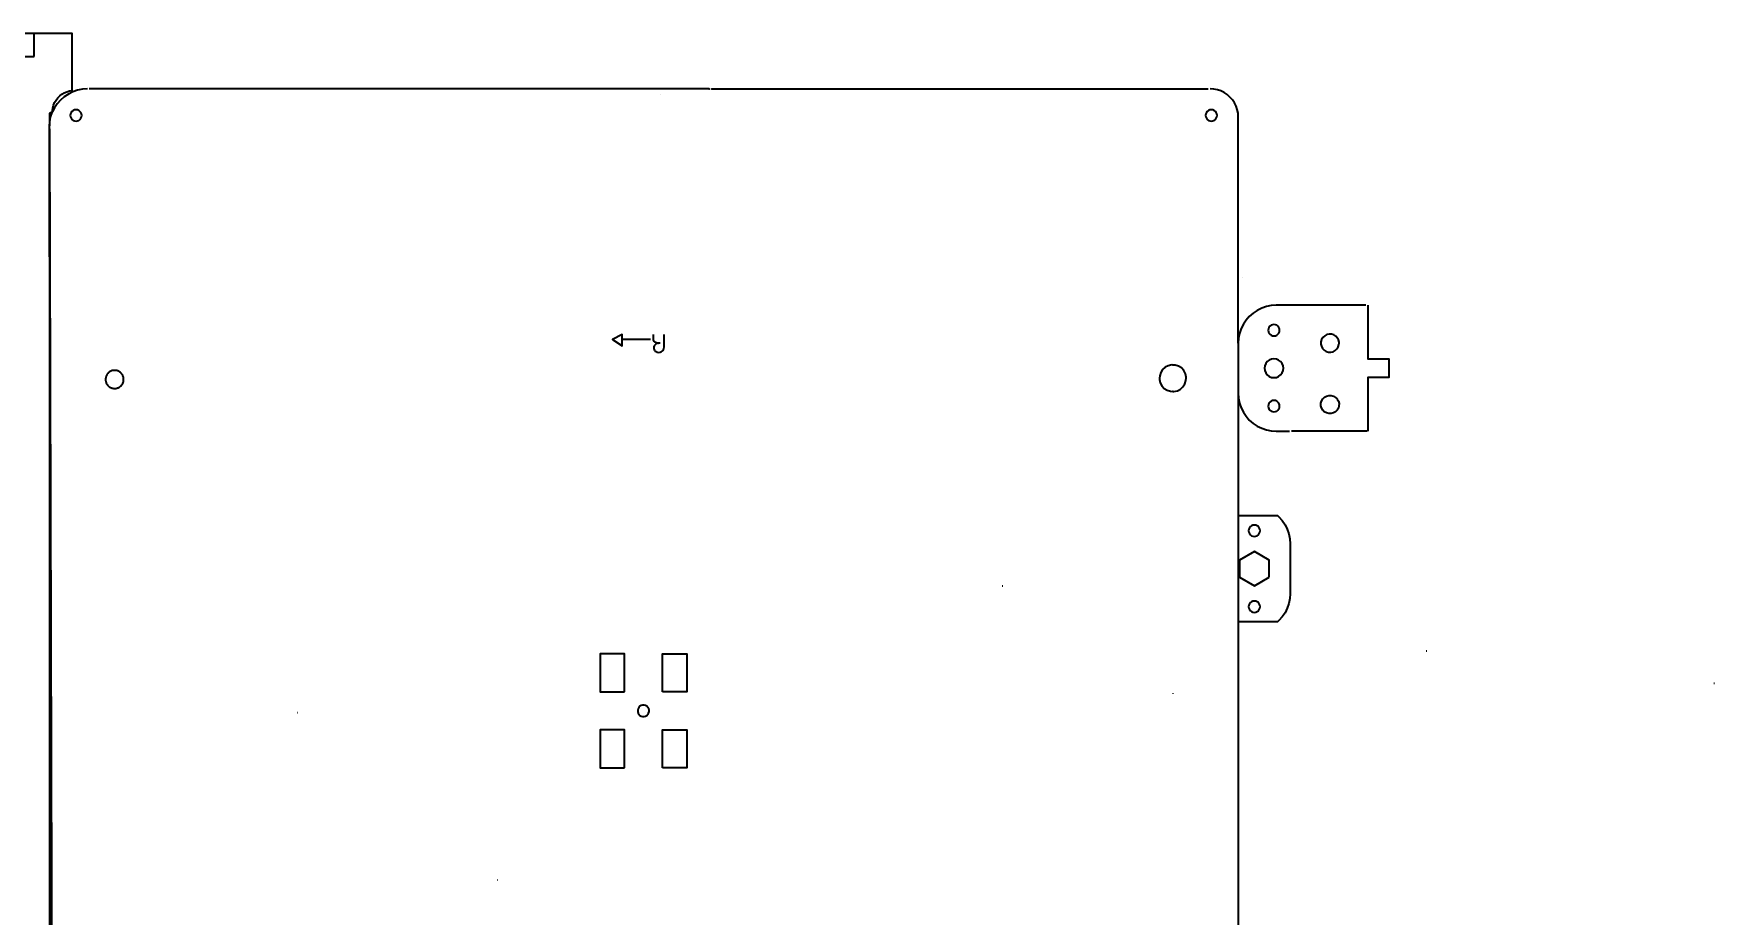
# Model space of a CAD drawing. Extents: x 0 to 1340, y 0 to 600.
# Drawn here: x 803.8 to 1246.5, y 367.4 to 599.8 of the extents above; entities that cross this region are included whole.
import ezdxf

# ---------------------------------------------------------------- set-up
doc = ezdxf.new("R2010")
doc.units = 0
doc.header["$MEASUREMENT"] = 0
doc.layers.add('LAY001', color=7, linetype='Continuous')

msp = doc.modelspace()

# ---------------------------------------------------------------- linework, layer by layer
at = {"layer": 'LAY001', "color": 7, "lineweight": 35, "flags": 128}
for points in [[(803.975, 593.825), (803.975, 599.825), (759.475, 599.825), (759.475, 593.825)], [(808.05, 576.575), (808.3, 577.875), (808.725, 579.1), (808.8, 579.275), (807.975, 578.825), (807.975, 575.575)], [(815.35, 576.85), (815.725, 576.975), (816.025, 577.225), (816.25, 577.525), (816.4, 577.9), (816.475, 578.275), (816.4, 578.675), (816.25, 579.025), (816.025, 579.35), (815.725, 579.575), (815.35, 579.725), (814.975, 579.775), (814.575, 579.725), (814.225, 579.575), (813.9, 579.35), (813.675, 579.025), (813.525, 578.675), (813.475, 578.275), (813.525, 577.9), (813.675, 577.525), (813.9, 577.225), (814.225, 576.975), (814.575, 576.85), (814.975, 576.775)], [(1114.35, 576.85), (1114.725, 576.975), (1115.025, 577.225), (1115.25, 577.525), (1115.4, 577.9), (1115.475, 578.275), (1115.4, 578.675), (1115.25, 579.025), (1115.025, 579.35), (1114.725, 579.575), (1114.35, 579.725), (1113.975, 579.775), (1113.575, 579.725), (1113.225, 579.575), (1112.9, 579.35), (1112.675, 579.025), (1112.525, 578.675), (1112.475, 578.275), (1112.525, 577.9), (1112.675, 577.525), (1112.9, 577.225), (1113.225, 576.975), (1113.575, 576.85), (1113.975, 576.775)], [(1130.85, 520.3), (1131.2, 520.45), (1131.525, 520.675), (1131.75, 521), (1131.9, 521.35), (1131.95, 521.75), (1131.9, 522.125), (1131.75, 522.5), (1131.525, 522.8), (1131.2, 523.05), (1130.85, 523.2), (1130.45, 523.25), (1130.075, 523.2), (1129.7, 523.05), (1129.4, 522.8), (1129.15, 522.5), (1129, 522.125), (1128.95, 521.75), (1129, 521.35), (1129.15, 521), (1129.4, 520.675), (1129.7, 520.45), (1130.075, 520.3), (1130.45, 520.25)], [(958.8, 519.3), (958.8, 520.65), (956.3, 519.3), (958.8, 517.65)], [(1145.45, 515.95), (1146.05, 516.075), (1146.6, 516.375), (1147.05, 516.8), (1147.4, 517.35), (1147.575, 517.95), (1147.6, 518.325), (1147.6, 518.575), (1147.45, 519.175), (1147.15, 519.725), (1146.725, 520.175), (1146.2, 520.525), (1145.6, 520.7), (1144.975, 520.725), (1144.375, 520.575), (1143.825, 520.275), (1143.35, 519.85), (1143.025, 519.325), (1142.85, 518.725), (1142.825, 518.325), (1142.825, 518.1), (1142.95, 517.5), (1143.25, 516.95), (1143.675, 516.475), (1144.225, 516.15), (1144.825, 515.975)], [(1131.1, 509.325), (1131.7, 509.575), (1132.225, 509.975), (1132.625, 510.5), (1132.875, 511.1), (1132.95, 511.75), (1132.875, 512.4), (1132.625, 513), (1132.225, 513.5), (1131.7, 513.9), (1131.1, 514.15), (1130.45, 514.25), (1129.8, 514.15), (1129.2, 513.9), (1128.7, 513.5), (1128.3, 513), (1128.05, 512.4), (1127.95, 511.75), (1128.05, 511.1), (1128.3, 510.5), (1128.7, 509.975), (1129.2, 509.575), (1129.8, 509.325), (1130.45, 509.25)], [(825, 506.4), (825.325, 506.4), (825.525, 506.425), (825.625, 506.45), (825.725, 506.475), (825.925, 506.55), (826.125, 506.6), (826.225, 506.65), (826.325, 506.7), (826.225, 506.65), (826.325, 506.7), (826.475, 506.825), (826.65, 506.925), (826.725, 507), (826.825, 507.075), (826.725, 507), (826.825, 507.075), (826.95, 507.225), (827.075, 507.4), (827.125, 507.475), (827.2, 507.575), (827.125, 507.475), (827.2, 507.575), (827.275, 507.75), (827.375, 507.95), (827.4, 508.05), (827.45, 508.15), (827.4, 508.05), (827.45, 508.15), (827.475, 508.35), (827.525, 508.55), (827.5, 509.175), (827.475, 509.275), (827.45, 509.375), (827.375, 509.575), (827.325, 509.775), (827.275, 509.875), (827.225, 509.975), (827.275, 509.875), (827.225, 509.975), (827.1, 510.125), (827, 510.3), (826.925, 510.375), (826.85, 510.475), (826.925, 510.375), (826.85, 510.475), (826.675, 510.6), (826.525, 510.725), (826.45, 510.8), (826.35, 510.85), (826.45, 510.8), (826.35, 510.85), (826.175, 510.925), (825.975, 511.025), (825.875, 511.05), (825.775, 511.1), (825.875, 511.05), (825.775, 511.1), (825.575, 511.125), (825.375, 511.175), (825.275, 511.175), (825.15, 511.175), (824.95, 511.15), (824.75, 511.15), (824.65, 511.125), (824.525, 511.1), (824.35, 511.025), (824.15, 510.975), (824.05, 510.925), (823.95, 510.875), (823.8, 510.75), (823.625, 510.65), (823.55, 510.575), (823.45, 510.5), (823.325, 510.325), (823.175, 510.175), (823.125, 510.1), (823.075, 510), (822.975, 509.825), (822.9, 509.625), (822.875, 509.525), (822.825, 509.425), (822.8, 509.225), (822.75, 509.025), (822.775, 508.4), (822.8, 508.3), (822.8, 508.175), (822.9, 508), (822.95, 507.8), (823, 507.7), (823.05, 507.6), (823.175, 507.45), (823.275, 507.275), (823.35, 507.2), (823.425, 507.1), (823.575, 506.975), (823.725, 506.825), (823.825, 506.775), (823.925, 506.725), (824.1, 506.65), (824.3, 506.55), (824.4, 506.525), (824.5, 506.475), (824.7, 506.45), (824.9, 506.4)], [(1104.125, 505.625), (1105.025, 505.825), (1105.825, 506.25), (1106.5, 506.85), (1107, 507.625), (1107.275, 508.5), (1107.3, 509.1), (1107.325, 509.4), (1107.125, 510.3), (1106.7, 511.125), (1106.075, 511.8), (1105.3, 512.275), (1104.45, 512.55), (1103.825, 512.575), (1103.525, 512.6), (1102.625, 512.4), (1101.825, 511.975), (1101.15, 511.375), (1100.65, 510.6), (1100.375, 509.725), (1100.35, 509.1), (1100.35, 508.8), (1100.525, 507.925), (1100.95, 507.1), (1101.575, 506.425), (1102.35, 505.95), (1103.225, 505.675), (1103.825, 505.65), (1103.825, 505.7), (1103.825, 505.65)], [(1130.45, 500.25), (1130.85, 500.3), (1131.2, 500.45), (1131.525, 500.675), (1131.75, 501), (1131.9, 501.35), (1131.95, 501.75), (1131.9, 502.125), (1131.75, 502.5), (1131.525, 502.8), (1131.2, 503.05), (1130.85, 503.2), (1130.45, 503.25), (1130.075, 503.2), (1129.7, 503.05), (1129.4, 502.8), (1129.15, 502.5), (1129, 502.125), (1128.95, 501.75), (1129, 501.35), (1129.15, 501), (1129.4, 500.675), (1129.7, 500.45), (1130.075, 500.3)], [(1144.875, 499.8), (1144.275, 499.95), (1143.725, 500.275), (1143.3, 500.725), (1142.975, 501.275), (1142.825, 501.875), (1142.825, 502.5), (1143, 503.1), (1143.325, 503.65), (1143.775, 504.1), (1144.325, 504.4), (1144.925, 504.55), (1145.2, 504.55), (1145.55, 504.55), (1146.15, 504.375), (1146.7, 504.05), (1147.075, 503.675), (1147.125, 503.6), (1147.425, 503.075), (1147.6, 502.45), (1147.575, 501.825), (1147.425, 501.225), (1147.1, 500.7), (1146.65, 500.25), (1146.1, 499.95), (1145.5, 499.775)], [(1125.3, 467.45), (1125.7, 467.5), (1126.05, 467.65), (1126.375, 467.9), (1126.6, 468.2), (1126.75, 468.575), (1126.8, 468.95), (1126.75, 469.35), (1126.6, 469.7), (1126.375, 470.025), (1126.05, 470.25), (1125.7, 470.4), (1125.3, 470.45), (1124.925, 470.4), (1124.55, 470.25), (1124.25, 470.025), (1124, 469.7), (1123.85, 469.35), (1123.8, 468.95), (1123.85, 468.575), (1124, 468.2), (1124.25, 467.9), (1124.55, 467.65), (1124.925, 467.5)], [(1129.2, 456.7), (1129.2, 458.95), (1129.2, 461.2), (1127.25, 462.325), (1125.3, 463.45), (1121.4, 461.2), (1121.4, 456.7), (1125.3, 454.45)], [(1125.3, 447.45), (1125.7, 447.5), (1126.05, 447.65), (1126.375, 447.9), (1126.6, 448.2), (1126.75, 448.575), (1126.8, 448.95), (1126.75, 449.35), (1126.6, 449.7), (1126.375, 450.025), (1126.05, 450.25), (1125.7, 450.4), (1125.3, 450.45), (1124.925, 450.4), (1124.55, 450.25), (1124.25, 450.025), (1124, 449.7), (1123.85, 449.35), (1123.8, 448.95), (1123.85, 448.575), (1124, 448.2), (1124.25, 447.9), (1124.55, 447.65), (1124.925, 447.5)], [(959.4, 426.525), (959.4, 436.525), (953, 436.525), (953, 426.525)], [(969.4, 426.525), (969.4, 436.525), (975.8, 436.525), (975.8, 426.525)], [(964.6, 420.05), (964.975, 420.15), (965.325, 420.35), (965.6, 420.625), (965.775, 420.95), (965.9, 421.35), (965.9, 421.725), (965.8, 422.1), (965.6, 422.45), (965.325, 422.725), (964.975, 422.925), (964.6, 423.025), (964.2, 423.025), (963.825, 422.925), (963.5, 422.725), (963.2, 422.45), (963.025, 422.1), (962.925, 421.725), (962.925, 421.35), (963.025, 420.95), (963.2, 420.625), (963.5, 420.35), (963.825, 420.15), (964.2, 420.05), (964.4, 420.05)], [(959.4, 406.525), (959.4, 416.525), (953, 416.525), (953, 406.525)], [(969.4, 406.525), (969.4, 416.525), (975.8, 416.525), (975.8, 406.525)]]:
    msp.add_lwpolyline(points, close=True, dxfattribs=at)
for points in [[(817.975, 585.275), (816.65, 585.2), (815.375, 584.925), (814.125, 584.525), (812.975, 583.925), (811.875, 583.2), (810.9, 582.35), (810.025, 581.375), (809.3, 580.275), (808.8, 579.275), (808.8, 579.575), (808.9, 580.3), (809.075, 581), (809.35, 581.675), (809.725, 582.325), (810.15, 582.9), (810.675, 583.425), (811.25, 583.875), (811.875, 584.225), (812.55, 584.525), (813.25, 584.725), (813.975, 584.825), (813.975, 599.825), (812.975, 599.825), (803.975, 599.825)], [(981.725, 585.275), (981.725, 585.225), (981.725, 585.275), (818.475, 585.275)], [(982.4, 585.275), (982.4, 585.225), (982.4, 585.275), (1113.15, 585.275)], [(1154.7, 528.325), (1131.05, 528.325), (1129.75, 528.225), (1128.475, 527.975), (1127.225, 527.55), (1126.05, 526.975), (1124.975, 526.25), (1123.975, 525.375), (1123.125, 524.4), (1122.4, 523.325), (1121.825, 522.15), (1121.4, 520.9), (1121.15, 519.625), (1121.05, 518.325), (1121.05, 537.775), (1121.05, 577.925), (1121, 578.875), (1120.8, 579.825), (1120.5, 580.75), (1120.075, 581.6), (1119.525, 582.4), (1118.875, 583.125), (1118.15, 583.775), (1117.35, 584.3), (1116.475, 584.725), (1115.575, 585.025), (1114.625, 585.225), (1113.65, 585.275)], [(968.775, 583.725), (968.775, 583.75)], [(807.975, 574.775), (808.775, 276.05), (808.6, 276.45), (808.3, 277.3), (808.125, 278.175), (808.075, 279.075), (808.075, 279.275), (808.05, 334.7), (808.05, 442.2), (808.05, 452.2), (808.05, 457.2), (808.05, 507.2), (807.975, 574.775), (807.975, 575.275), (807.975, 575.575)], [(1122.05, 535.65), (1122.05, 535.625)], [(1155.2, 528.35), (1155.2, 514.25), (1160.7, 514.25), (1160.7, 509.25), (1155.2, 509.25), (1155.2, 495.175)], [(966.3, 519.3), (958.8, 519.3)], [(968.825, 518.325), (968.6, 518.325), (968.375, 518.325), (968.3, 518.3), (968.375, 518.325), (968.075, 518.325), (967.825, 518.4), (967.6, 518.475), (967.4, 518.6), (967.25, 518.775), (967.125, 518.975), (967.075, 519.225), (967.05, 519.525), (967.05, 520.65)], [(968.3, 518.3), (968, 518.225), (967.75, 518.125), (967.55, 518), (967.375, 517.8), (967.25, 517.6), (967.175, 517.35), (967.15, 517.075), (967.15, 516.85), (967.225, 516.625), (967.35, 516.425), (967.475, 516.25), (967.675, 516.1), (967.9, 515.975), (968.15, 515.925), (968.425, 515.9), (968.8, 515.925), (969.1, 516.025), (969.35, 516.2), (969.525, 516.4), (969.675, 516.625), (969.775, 516.875), (969.85, 517.35), (969.85, 520.65)], [(1121.05, 518.325), (1121.05, 505.175), (1121.15, 503.875), (1121.4, 502.575), (1121.825, 501.35), (1122.4, 500.175), (1123.125, 499.075), (1123.975, 498.1), (1124.975, 497.225), (1126.05, 496.5), (1127.225, 495.925), (1128.475, 495.5), (1129.75, 495.25), (1131.05, 495.175), (1134.575, 495.175)], [(1121.05, 505.175), (1121.05, 472.95), (1131.375, 472.95), (1131.775, 472.6), (1132.65, 471.625), (1133.375, 470.525), (1133.95, 469.35), (1134.375, 468.125), (1134.625, 466.825), (1134.7, 465.525), (1134.7, 452.375), (1134.625, 451.075), (1134.375, 449.8), (1133.95, 448.55), (1133.375, 447.375), (1132.65, 446.3), (1131.775, 445.3), (1131.375, 444.95), (1121.05, 444.95)], [(1155, 495.175), (1135.075, 495.175)], [(1120.875, 472.95), (1121.05, 472.95), (1121.05, 472.45), (1121.05, 444.95), (1121.05, 279.275), (1120.825, 277.45), (1120.1, 275.725), (1118.975, 274.275), (1117.5, 273.15), (1115.8, 272.425), (1114.025, 272.2), (1123.85, 272.2)], [(1059.05, 454.35), (1058.9, 454.35)], [(1170.725, 437.225), (1170.575, 437.225)], [(1103.825, 426.1), (1103.825, 426.05)], [(1246.45, 428.75), (1246.3, 428.75)], [(873.425, 420.975), (873.275, 420.975)], [(926, 376.975), (925.85, 376.975)]]:
    msp.add_lwpolyline(points, dxfattribs=at)

doc.saveas('drawing.dxf')
